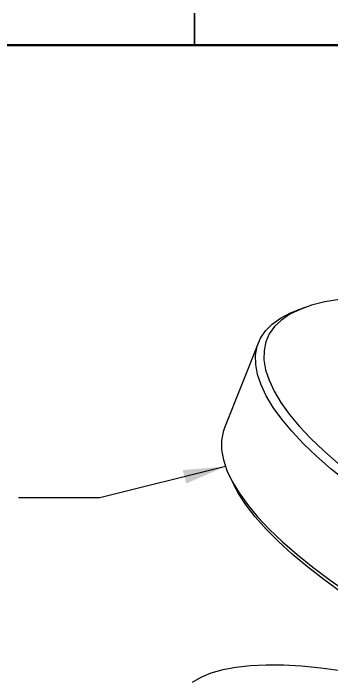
# Paper-space layout 'Sheet3' of a CAD drawing. Header units: millimetres. Extents: x 2 to 295, y 2 to 209.
# Drawn here: x 183.8 to 208.7, y 154 to 206 of the extents above; entities that cross this region are included whole.
import ezdxf

# ---------------------------------------------------------------- set-up
doc = ezdxf.new("R2010")
doc.units = ezdxf.units.MM
doc.dimstyles.new('SLDDIMSTYLE2', dxfattribs={"dimtxt": 0.18, "dimasz": 3.302, "dimexe": 0, "dimexo": 0.0625, "dimgap": 0, "dimtad": 0, "dimtih": 1, "dimtoh": 1, "dimdec": 0, "dimrnd": 1e-09, "dimzin": 0, "dimdsep": 46, "dimtxsty": 'Standard', "dimsah": 1, "dimcen": 0.09, "dimadec": 0, "dimazin": 0, "dimtfac": 3.302, "dimtdec": 0, "dimtofl": 0, "dimtmove": 0, "dimatfit": 3, "dimfxl": 1, "dimfrac": 2, "dimtolj": 1, "dimtzin": 0, "dimarcsym": 0})

psp = doc.layouts.new('Sheet3')

# ---------------------------------------------------------------- linework, layer by layer
at = {"color": 7, "linetype": 'Continuous', "lineweight": 35}
psp.add_line((198, 203.5), (198, 206), dxfattribs=at)
at = {"color": 7, "linetype": 'Continuous', "lineweight": 50}
psp.add_line((6.5, 203.5), (290.5, 203.5), dxfattribs=at)
at = {"color": 7, "linetype": 'Continuous', "lineweight": 25}
for p, q in [((206.658, 182.995), (206.058, 182.779)), ((203.006, 180.256), (200.333, 173.569)), ((200.805, 169.636), (201.091, 169.067))]:
    psp.add_line(p, q, dxfattribs=at)
at = {"color": 7, "linetype": 'Continuous', "lineweight": 25, "flags": 128}
for points in [[(209.334, 183.61), (208.192, 183.419), (207.163, 183.161), (206.251, 182.837), (205.46, 182.449), (204.794, 181.997), (204.256, 181.486), (203.85, 180.916), (203.576, 180.291), (203.436, 179.613), (203.432, 178.886), (203.561, 178.114), (203.826, 177.299), (204.223, 176.447), (204.751, 175.56), (205.408, 174.643), (206.19, 173.701), (207.094, 172.738), (208.115, 171.759), (209.248, 170.768)], [(208.693, 170.347), (207.552, 171.343), (206.523, 172.329), (205.611, 173.298), (204.819, 174.246), (204.152, 175.169), (203.613, 176.063), (203.205, 176.923), (202.928, 177.746), (202.785, 178.527), (202.776, 179.263), (202.901, 179.95), (203.159, 180.585), (203.55, 181.166), (204.071, 181.69), (204.721, 182.153), (205.496, 182.555), (206.058, 182.779)], [(200.333, 173.569), (200.228, 173.263), (200.103, 172.576), (200.112, 171.84), (200.256, 171.059), (200.532, 170.236), (200.941, 169.376), (201.48, 168.482), (202.147, 167.559), (202.938, 166.611), (203.85, 165.642), (204.879, 164.656), (206.02, 163.66), (207.267, 162.656), (208.616, 161.649), (210.058, 160.646), (211.588, 159.649), (213.199, 158.664), (214.883, 157.695), (216.632, 156.747), (218.438, 155.825), (220.293, 154.931), (222.188, 154.072), (224.114, 153.25)], [(209.94, 169.343), (208.693, 170.347)], [(223.283, 153.258), (221.379, 154.09), (219.51, 154.959), (217.685, 155.859), (215.912, 156.788), (214.2, 157.74), (212.557, 158.711), (210.991, 159.696), (209.509, 160.691), (208.119, 161.691), (206.827, 162.69), (205.639, 163.686), (204.561, 164.672), (203.598, 165.643), (202.755, 166.597), (202.035, 167.526), (201.442, 168.429), (201.091, 169.067)], [(212.785, 153.941), (211.092, 154.286), (209.454, 154.566), (207.879, 154.779), (206.375, 154.925), (204.951, 155.002), (203.615, 155.011), (202.374, 154.951), (201.234, 154.822), (200.202, 154.626), (199.283, 154.363), (198.483, 154.034), (197.806, 153.643)]]:
    psp.add_lwpolyline(points, dxfattribs=at)

# ---------------------------------------------------------------- leaders
at = {"color": 7, "linetype": 'Continuous', "lineweight": 0}
psp.add_leader([(200.419, 170.531), (190.593, 168.105), (184.243, 168.105)], dimstyle='SLDDIMSTYLE2', dxfattribs=at)

doc.saveas('drawing.dxf')
